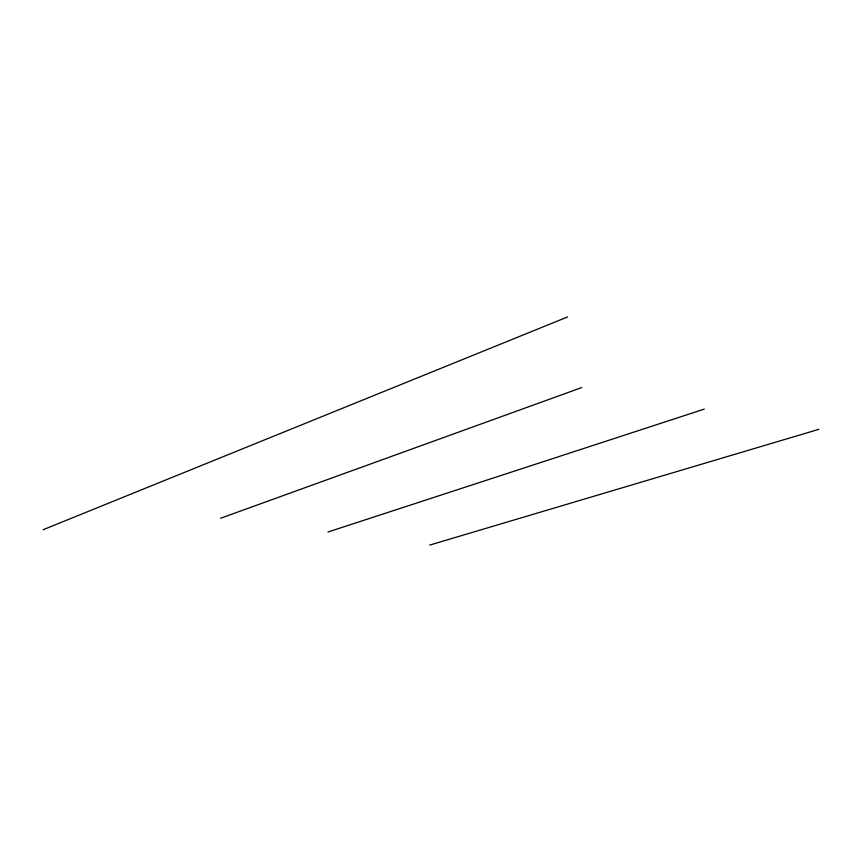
<?xml version="1.0" encoding="UTF-8"?>
<svg xmlns="http://www.w3.org/2000/svg" width="862" height="862" viewBox="0 0 862 862"><rect width="100%" height="100%" fill="white"/><g stroke="black" fill="none" stroke-linecap="round" stroke-linejoin="round"><path stroke-width="1.29" d="M43.1 529.742L567.638 316.925M220.597 518.256L581.818 387.523M327.948 532.016L704.297 409.105M429.75 545.075L818.9 429.308"/></g></svg>
